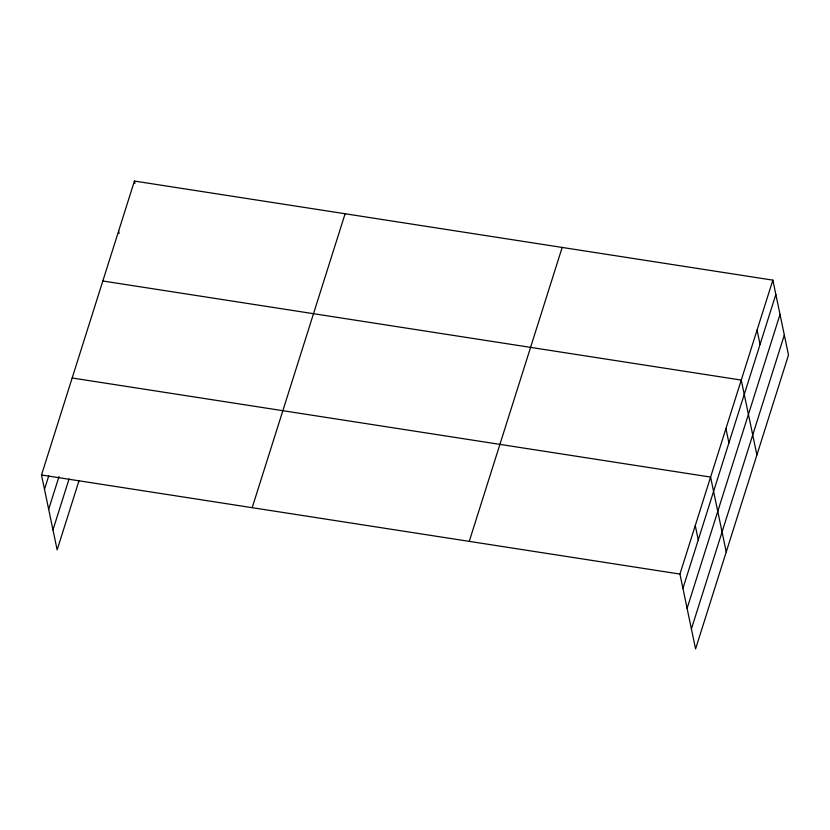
<?xml version="1.0" encoding="UTF-8"?>
<svg xmlns="http://www.w3.org/2000/svg" width="830" height="830" viewBox="0 0 830 830"><rect width="100%" height="100%" fill="white"/><g stroke="black" fill="none" stroke-linecap="round" stroke-linejoin="round"><path stroke-width="1.25" d="M78.995 480.757L57.146 549.865L41.5 474.988L134.429 181.054L772.855 280.135L788.5 355.012L695.571 648.946L679.936 574.07L772.855 280.135M44.488 489.306L48.711 475.964M48.669 509.288L59.013 476.555M52.964 529.882L69.066 478.952M252.185 507.68L345.104 213.756M469.251 541.367L562.169 247.444M682.924 588.387L775.853 294.453M687.095 608.369L780.024 314.435M691.4 628.964L784.329 335.03M102.827 280.997L741.263 380.078L756.908 454.954M72.169 377.992L710.594 477.074L726.24 551.95M41.5 474.988L679.936 574.07M757.064 330.101L760.052 344.419M725.928 428.571L728.916 442.888M695.27 525.566L698.258 539.884M134.429 181.054L134.927 183.44M118.628 231.02L119.126 233.406"/></g></svg>
